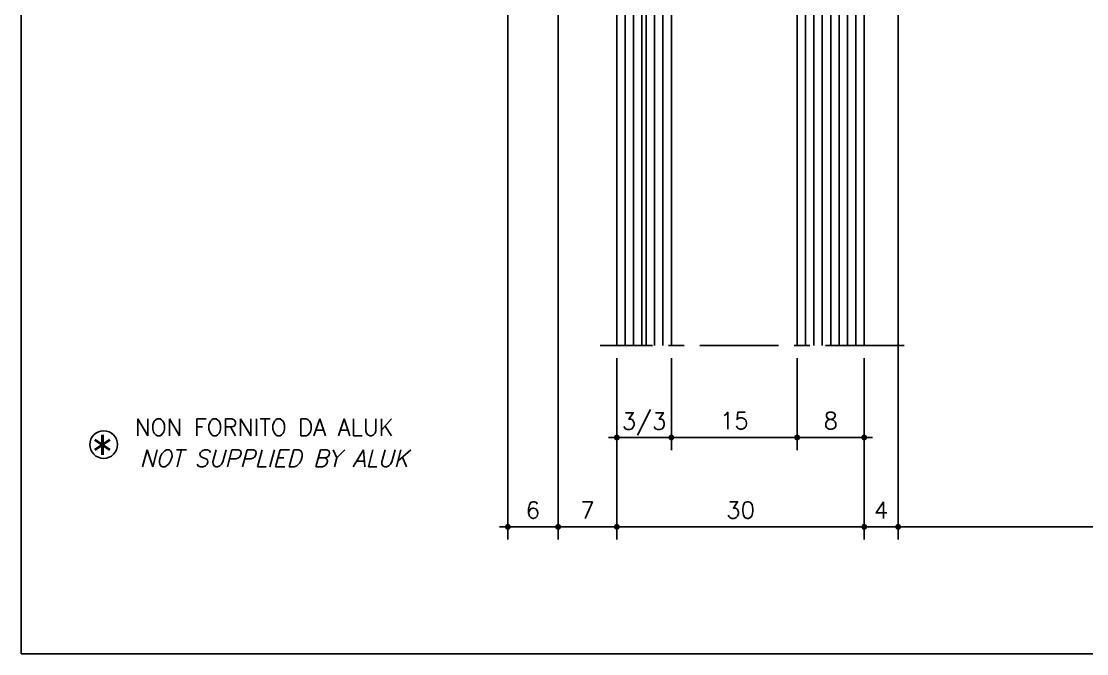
# Model space of a CAD drawing. Extents: x 0 to 1130, y -960 to 577.
# Drawn here: x 230 to 357, y 0 to 75.4 of the extents above; entities that cross this region are included whole.
import ezdxf

# ---------------------------------------------------------------- set-up
doc = ezdxf.new("R2010")
doc.units = 0
doc.header["$LTSCALE"] = 7.5
doc.header["$MEASUREMENT"] = 0
doc.linetypes.add('CENTER', pattern=[2, 1.25, -0.25, 0.25, -0.25])
doc.layers.get('0').update_dxf_attribs({"linetype": 'CONTINUOUS'})
doc.layers.get('DEFPOINTS').update_dxf_attribs({"linetype": 'CONTINUOUS'})
for name, color, linetype in [('ASSI', 1, 'CENTER'), ('MARCHIO', 7, 'CONTINUOUS'), ('QUOTE', 254, 'CONTINUOUS'), ('TESTO', 2, 'CONTINUOUS'), ('TRATTEGGI', 140, 'CONTINUOUS'), ('VETRO', 6, 'CONTINUOUS')]:
    doc.layers.add(name, color=color, linetype=linetype)
doc.styles.add('ING', font='romans.shx', dxfattribs={"oblique": 15})
doc.styles.get("Standard").update_dxf_attribs({"font": 'romans.shx'})
doc.dimstyles.new('SCALA_1-1$0', dxfattribs={"dimtxt": 2, "dimasz": 1, "dimexe": 1.5, "dimexo": 1.5, "dimgap": 1, "dimtad": 3, "dimdsep": 46, "dimtxsty": 'Standard', "dimblk1": 'PUNTO', "dimblk2": 'PUNTO', "dimsah": 1, "dimcen": 0.09, "dimclrt": 2, "dimadec": 0, "dimazin": 0, "dimtfac": 0.7, "dimtmove": 0, "dimatfit": 3, "dimldrblk": 'PUNTO', "dimfxl": 1, "dimtolj": 2, "dimarcsym": 0})

# ---------------------------------------------------------------- blocks, each defined once
blk = doc.blocks.new('PUNTO')
blk.add_line((-1, 0), (1, 0))
at = {"const_width": 0.35}
blk.add_lwpolyline([(-0.175, 0, 1), (0.175, 0, 1)], format="xyb", close=True, dxfattribs=at)
blk = doc.blocks.new('*D19')
at = {"layer": 'DEFPOINTS', "color": 0, "transparency": 16777216}
for p in [(294, 99.8), (301, 36.74), (301, 15.12)]:
    blk.add_point(p, dxfattribs=at)
at = {"layer": 'QUOTE', "color": 0, "lineweight": -2, "transparency": 16777216}
for p, q in [((294, 98.3), (294, 13.62)), ((301, 35.24), (301, 13.62)), ((295, 15.12), (300, 15.12))]:
    blk.add_line(p, q, dxfattribs=at)
at = {"layer": 'QUOTE', "color": 0, "lineweight": -2, "transparency": 16777216, "rotation": 180}
blk.add_blockref('PUNTO', (294, 15.12), dxfattribs=at)
at = {"layer": 'QUOTE', "color": 0, "lineweight": -2, "transparency": 16777216}
blk.add_blockref('PUNTO', (301, 15.12), dxfattribs=at)
at = {"layer": 'QUOTE', "color": 2, "transparency": 16777216, "insert": (297.5, 17.12), "char_height": 2, "attachment_point": 5}
blk.add_mtext('\\A2;7', dxfattribs=at)
blk = doc.blocks.new('*D23')
at = {"layer": 'DEFPOINTS', "color": 0, "transparency": 16777216}
for p in [(288, 101.8), (294, 99.8), (288, 15.12)]:
    blk.add_point(p, dxfattribs=at)
at = {"layer": 'QUOTE', "color": 0, "lineweight": -2, "transparency": 16777216}
for p, q in [((288, 100.3), (288, 13.62)), ((294, 98.3), (294, 13.62)), ((293, 15.12), (289, 15.12))]:
    blk.add_line(p, q, dxfattribs=at)
at = {"layer": 'QUOTE', "color": 0, "lineweight": -2, "transparency": 16777216, "rotation": 180}
blk.add_blockref('PUNTO', (288, 15.12), dxfattribs=at)
at = {"layer": 'QUOTE', "color": 0, "lineweight": -2, "transparency": 16777216}
blk.add_blockref('PUNTO', (294, 15.12), dxfattribs=at)
at = {"layer": 'QUOTE', "color": 2, "transparency": 16777216, "insert": (291, 17.12), "char_height": 2, "attachment_point": 5}
blk.add_mtext('\\A2;6', dxfattribs=at)
blk = doc.blocks.new('*D24')
at = {"layer": 'DEFPOINTS', "color": 0, "transparency": 16777216}
for p in [(301, 36.74), (330.5, 36.74), (330.5, 15.12)]:
    blk.add_point(p, dxfattribs=at)
at = {"layer": 'QUOTE', "color": 0, "lineweight": -2, "transparency": 16777216}
for p, q in [((301, 35.24), (301, 13.62)), ((330.5, 35.24), (330.5, 13.62)), ((302, 15.12), (329.5, 15.12))]:
    blk.add_line(p, q, dxfattribs=at)
at = {"layer": 'QUOTE', "color": 0, "lineweight": -2, "transparency": 16777216, "rotation": 180}
blk.add_blockref('PUNTO', (301, 15.12), dxfattribs=at)
at = {"layer": 'QUOTE', "color": 0, "lineweight": -2, "transparency": 16777216}
blk.add_blockref('PUNTO', (330.5, 15.12), dxfattribs=at)
at = {"layer": 'QUOTE', "color": 2, "transparency": 16777216, "insert": (315.75, 17.12), "char_height": 2, "attachment_point": 5}
blk.add_mtext('\\A2;30', dxfattribs=at)
blk = doc.blocks.new('*D25')
at = {"layer": 'DEFPOINTS', "color": 0, "transparency": 16777216}
for p in [(334.54, 99.91), (330.5, 36.74), (334.54, 15.12)]:
    blk.add_point(p, dxfattribs=at)
at = {"layer": 'QUOTE', "color": 0, "lineweight": -2, "transparency": 16777216}
for p, q in [((334.54, 98.41), (334.54, 13.62)), ((330.5, 35.24), (330.5, 13.62)), ((331.5, 15.12), (333.54, 15.12))]:
    blk.add_line(p, q, dxfattribs=at)
at = {"layer": 'QUOTE', "color": 0, "lineweight": -2, "transparency": 16777216, "rotation": 180}
blk.add_blockref('PUNTO', (330.5, 15.12), dxfattribs=at)
at = {"layer": 'QUOTE', "color": 0, "lineweight": -2, "transparency": 16777216}
blk.add_blockref('PUNTO', (334.54, 15.12), dxfattribs=at)
at = {"layer": 'QUOTE', "color": 2, "transparency": 16777216, "insert": (332.52, 17.12), "char_height": 2, "attachment_point": 5}
blk.add_mtext('\\A2;4', dxfattribs=at)
blk = doc.blocks.new('*D26')
at = {"layer": 'DEFPOINTS', "color": 0, "transparency": 16777216}
for p in [(437.5, 124.5), (334.54, 99.91), (437.5, 15.12)]:
    blk.add_point(p, dxfattribs=at)
at = {"layer": 'QUOTE', "color": 0, "lineweight": -2, "transparency": 16777216}
for p, q in [((437.5, 123), (437.5, 13.62)), ((334.54, 98.41), (334.54, 13.62)), ((335.54, 15.12), (436.5, 15.12))]:
    blk.add_line(p, q, dxfattribs=at)
at = {"layer": 'QUOTE', "color": 0, "lineweight": -2, "transparency": 16777216, "rotation": 180}
blk.add_blockref('PUNTO', (334.54, 15.12), dxfattribs=at)
at = {"layer": 'QUOTE', "color": 0, "lineweight": -2, "transparency": 16777216}
blk.add_blockref('PUNTO', (437.5, 15.12), dxfattribs=at)
at = {"layer": 'QUOTE', "color": 2, "transparency": 16777216, "insert": (386.02, 17.12), "char_height": 2, "attachment_point": 5}
blk.add_mtext('\\A2;103', dxfattribs=at)
blk = doc.blocks.new('*D27')
at = {"layer": 'DEFPOINTS', "color": 0, "transparency": 16777216}
for p in [(322.5, 36.74), (330.5, 36.74), (330.5, 25.77)]:
    blk.add_point(p, dxfattribs=at)
at = {"layer": 'QUOTE', "color": 0, "lineweight": -2, "transparency": 16777216}
for p, q in [((322.5, 35.24), (322.5, 24.27)), ((330.5, 35.24), (330.5, 24.27)), ((323.5, 25.77), (329.5, 25.77))]:
    blk.add_line(p, q, dxfattribs=at)
at = {"layer": 'QUOTE', "color": 0, "lineweight": -2, "transparency": 16777216, "rotation": 180}
blk.add_blockref('PUNTO', (322.5, 25.77), dxfattribs=at)
at = {"layer": 'QUOTE', "color": 0, "lineweight": -2, "transparency": 16777216}
blk.add_blockref('PUNTO', (330.5, 25.77), dxfattribs=at)
at = {"layer": 'QUOTE', "color": 2, "transparency": 16777216, "insert": (326.5, 27.77), "char_height": 2, "attachment_point": 5}
blk.add_mtext('\\A2;8', dxfattribs=at)
blk = doc.blocks.new('*D28')
at = {"layer": 'DEFPOINTS', "color": 0, "transparency": 16777216}
for p in [(307.5, 36.74), (322.5, 36.74), (307.5, 25.77)]:
    blk.add_point(p, dxfattribs=at)
at = {"layer": 'QUOTE', "color": 0, "lineweight": -2, "transparency": 16777216}
for p, q in [((307.5, 35.24), (307.5, 24.27)), ((322.5, 35.24), (322.5, 24.27)), ((321.5, 25.77), (308.5, 25.77))]:
    blk.add_line(p, q, dxfattribs=at)
at = {"layer": 'QUOTE', "color": 0, "lineweight": -2, "transparency": 16777216, "rotation": 180}
blk.add_blockref('PUNTO', (307.5, 25.77), dxfattribs=at)
at = {"layer": 'QUOTE', "color": 0, "lineweight": -2, "transparency": 16777216}
blk.add_blockref('PUNTO', (322.5, 25.77), dxfattribs=at)
at = {"layer": 'QUOTE', "color": 2, "transparency": 16777216, "insert": (315, 27.77), "char_height": 2, "attachment_point": 5}
blk.add_mtext('\\A2;15', dxfattribs=at)
blk = doc.blocks.new('*D29')
at = {"layer": 'DEFPOINTS', "color": 0, "transparency": 16777216}
for p in [(301, 36.74), (307.5, 36.74), (301, 25.77)]:
    blk.add_point(p, dxfattribs=at)
at = {"layer": 'QUOTE', "color": 0, "lineweight": -2, "transparency": 16777216}
for p, q in [((301, 35.24), (301, 24.27)), ((307.5, 35.24), (307.5, 24.27)), ((306.5, 25.77), (302, 25.77))]:
    blk.add_line(p, q, dxfattribs=at)
at = {"layer": 'QUOTE', "color": 0, "lineweight": -2, "transparency": 16777216, "rotation": 180}
blk.add_blockref('PUNTO', (301, 25.77), dxfattribs=at)
at = {"layer": 'QUOTE', "color": 0, "lineweight": -2, "transparency": 16777216}
blk.add_blockref('PUNTO', (307.5, 25.77), dxfattribs=at)
at = {"layer": 'QUOTE', "color": 2, "transparency": 16777216, "insert": (304.25, 27.38), "char_height": 2, "attachment_point": 5}
blk.add_mtext('\\A2;3/3', dxfattribs=at)

msp = doc.modelspace()

# ---------------------------------------------------------------- linework, layer by layer
at = {"layer": 'ASSI'}
msp.add_line((335.2731, 36.7414), (299, 36.7414), dxfattribs=at)
at = {"layer": 'MARCHIO'}
msp.add_lwpolyline([(230, 0), (230, 297), (440, 297), (440, 0)], close=True, dxfattribs=at)
at = {"layer": 'QUOTE'}
msp.add_circle((239.8257, 24.9295), 1.648, dxfattribs=at)
at = {"layer": 'TRATTEGGI'}
for p, q in [((302, 113.5), (302, 36.7414)), ((303, 113.5), (303, 36.7414)), ((304, 113.5), (304, 36.7414)), ((304.5, 113.5), (304.5, 36.7414)), ((305.5, 113.5), (305.5, 36.7414)), ((306.5, 113.5), (306.5, 36.7414)), ((323.5, 113.5), (323.5, 36.7414)), ((324.5, 113.5), (324.5, 36.7414)), ((325.5, 113.5), (325.5, 36.7414)), ((326.5, 113.5), (326.5, 36.7414)), ((327.5, 113.5), (327.5, 36.7414)), ((328.5, 113.5), (328.5, 36.7414)), ((329.5, 113.5), (329.5, 36.7414))]:
    msp.add_line(p, q, dxfattribs=at)
at = {"layer": 'VETRO'}
for points in [[(307.5, 36.7414), (307.5, 112.5), (306.5, 113.5), (302, 113.5), (301, 112.5), (301, 36.7414)], [(330.5, 36.7414), (330.5, 112.5), (329.5, 113.5), (323.5, 113.5), (322.5, 112.5), (322.5, 36.7414)]]:
    msp.add_lwpolyline(points, dxfattribs=at)

# ---------------------------------------------------------------- texts
at = {"layer": 'TESTO'}
for s, height, p in [('NON FORNITO DA ALUK', 2, (243.5453, 25.9839)), ('*', 4.2, (238.2324, 21.9051))]:
    msp.add_text(s, height=height, dxfattribs=at).set_placement(p)
at = {"layer": 'TESTO', "insert": (244.1213, 24.2863), "char_height": 2, "width": 53.408554, "attachment_point": 1, "style": 'ING'}
msp.add_mtext('NOT SUPPLIED BY ALUK', dxfattribs=at)

# ---------------------------------------------------------------- dimensions: what is measured, and where the dimension line sits
at = {"layer": 'QUOTE'}
for base, p1, p2, override, picture, middle in [((437.4969, 15.1217), (334.54, 99.9126), (437.4969, 124.5), {"dimdec": 0}, '*D26', (386.0184, 17.1217)), ((334.54, 15.1217), (330.5, 36.7414), (334.54, 99.9126), {"dimdec": 1}, '*D25', (332.52, 17.1217)), ((330.5, 15.12165202), (301, 36.7414342952), (330.5, 36.7414342952), {"dimdec": 0}, '*D24', (315.75, 17.12165202)), ((307.5, 25.767), (322.5, 36.7414), (307.5, 36.7414), {"dimdec": 0}, '*D28', (315, 27.767))]:
    dim = msp.add_linear_dim(base=base, p1=p1, p2=p2, dimstyle='SCALA_1-1$0', override=override, dxfattribs=at)
    dim.commit()
    dim.dimension.update_dxf_attribs({"geometry": picture, "text_midpoint": middle})
for base, p1, p2, picture, middle in [((288, 15.1217), (294, 99.8), (288, 101.8), '*D23', (291, 17.1217)), ((301, 15.1217), (294, 99.8), (301, 36.7414), '*D19', (297.5, 17.1217)), ((330.5, 25.767), (322.5, 36.7414), (330.5, 36.7414), '*D27', (326.5, 27.767))]:
    dim = msp.add_linear_dim(base=base, p1=p1, p2=p2, dimstyle='SCALA_1-1$0', dxfattribs=at)
    dim.commit()
    dim.dimension.update_dxf_attribs({"geometry": picture, "text_midpoint": middle})
dim = msp.add_linear_dim(base=(301, 25.767), p1=(307.5, 36.7414), p2=(301, 36.7414), text='3/3', dimstyle='SCALA_1-1$0', override={"dimpost": '<>', "dimtmove": 2}, dxfattribs=at)
dim.commit()
dim.dimension.update_dxf_attribs({"geometry": '*D29', "text_midpoint": (304.25, 27.3791), "dimtype": 160})

doc.saveas('drawing.dxf')
